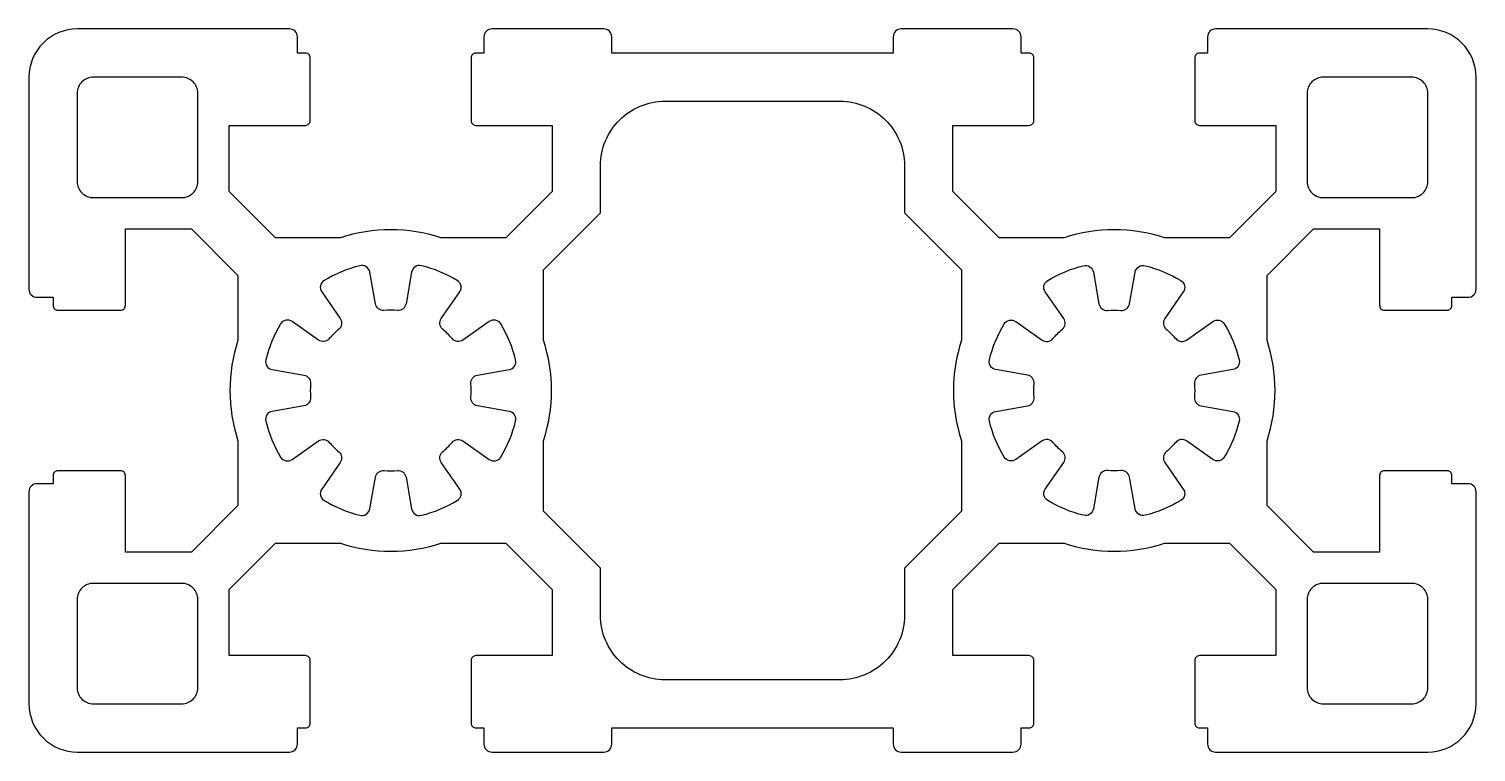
# Model space of a CAD drawing. Header units: millimetres. Extents: x -22.5 to 67.5, y -22.5 to 22.5.
import ezdxf

# ---------------------------------------------------------------- set-up
doc = ezdxf.new("R2010")
doc.units = ezdxf.units.MM
doc.layers.get('0').update_dxf_attribs({"linetype": 'CONTINUOUS'})

msp = doc.modelspace()

# ---------------------------------------------------------------- linework, layer by layer
for points in [[(6.3, 22.5, 0.414214), (5.8, 22), (5.8, 21), (5.3, 21, 0.414214), (5, 20.7), (5, 16.8, 0.414214), (5.3, 16.5), (10.05, 16.5), (10.05, 12.393), (7.157, 9.5), (3.123, 9.5, 0.160151), (-3.123, 9.5), (-7.157, 9.5), (-10.05, 12.393), (-10.05, 16.5), (-5.3, 16.5, 0.414214), (-5, 16.8), (-5, 20.7, 0.414214), (-5.3, 21), (-5.8, 21), (-5.8, 22, 0.414214), (-6.3, 22.5), (-19.5, 22.5, 0.414214), (-22.5, 19.5), (-22.5, 6.3, 0.414214), (-22, 5.8), (-21, 5.8), (-21, 5.3, 0.414214), (-20.7, 5), (-16.8, 5, 0.414214), (-16.5, 5.3), (-16.5, 10.05), (-12.393, 10.05), (-9.5, 7.157), (-9.5, 3.123, 0.160151), (-9.5, -3.123), (-9.5, -7.157), (-12.393, -10.05), (-16.5, -10.05), (-16.5, -5.3, 0.414214), (-16.8, -5), (-20.7, -5, 0.414214), (-21, -5.3), (-21, -5.8), (-22, -5.8, 0.414214), (-22.5, -6.3), (-22.5, -19.5, 0.414214), (-19.5, -22.5), (-6.3, -22.5, 0.414214), (-5.8, -22), (-5.8, -21), (-5.3, -21, 0.414214), (-5, -20.7), (-5, -16.8, 0.414214), (-5.3, -16.5), (-10.05, -16.5), (-10.05, -12.393), (-7.157, -9.5), (-3.123, -9.5, 0.160151), (3.123, -9.5), (7.157, -9.5), (10.05, -12.393), (10.05, -16.5), (5.3, -16.5, 0.414214), (5, -16.8), (5, -20.7, 0.414214), (5.3, -21), (5.8, -21), (5.8, -22, 0.414214), (6.3, -22.5), (13.25, -22.5, 0.414214), (13.75, -22), (13.75, -21), (31.25, -21), (31.25, -22, 0.414214), (31.75, -22.5), (38.7, -22.5, 0.414214), (39.2, -22), (39.2, -21), (39.7, -21, 0.414214), (40, -20.7), (40, -16.8, 0.414214), (39.7, -16.5), (34.95, -16.5), (34.95, -12.393), (37.843, -9.5), (41.877, -9.5, 0.160151), (48.123, -9.5), (52.157, -9.5), (55.05, -12.393), (55.05, -16.5), (50.3, -16.5, 0.414214), (50, -16.8), (50, -20.7, 0.414214), (50.3, -21), (50.8, -21), (50.8, -22, 0.414214), (51.3, -22.5), (64.5, -22.5, 0.414214), (67.5, -19.5), (67.5, -6.3, 0.414214), (67, -5.8), (66, -5.8), (66, -5.3, 0.414214), (65.7, -5), (61.8, -5, 0.414214), (61.5, -5.3), (61.5, -10.05), (57.393, -10.05), (54.5, -7.157), (54.5, -3.123, 0.160151), (54.5, 3.123), (54.5, 7.157), (57.393, 10.05), (61.5, 10.05), (61.5, 5.3, 0.414214), (61.8, 5), (65.7, 5, 0.414214), (66, 5.3), (66, 5.8), (67, 5.8, 0.414214), (67.5, 6.3), (67.5, 19.5, 0.414214), (64.5, 22.5), (51.3, 22.5, 0.414214), (50.8, 22), (50.8, 21), (50.3, 21, 0.414214), (50, 20.7), (50, 16.8, 0.414214), (50.3, 16.5), (55.05, 16.5), (55.05, 12.393), (52.157, 9.5), (48.123, 9.5, 0.160151), (41.877, 9.5), (37.843, 9.5), (34.95, 12.393), (34.95, 16.5), (39.7, 16.5, 0.414214), (40, 16.8), (40, 20.7, 0.414214), (39.7, 21), (39.2, 21), (39.2, 22, 0.414214), (38.7, 22.5), (31.75, 22.5, 0.414214), (31.25, 22), (31.25, 21), (13.75, 21), (13.75, 22, 0.414214), (13.25, 22.5)], [(6.3, 22.5, 0.414214), (5.8, 22), (5.8, 21), (5.3, 21, 0.414214), (5, 20.7), (5, 16.8, 0.414214), (5.3, 16.5), (10.05, 16.5), (10.05, 12.393), (7.157, 9.5), (3.123, 9.5, 0.160151), (-3.123, 9.5), (-7.157, 9.5), (-10.05, 12.393), (-10.05, 16.5), (-5.3, 16.5, 0.414214), (-5, 16.8), (-5, 20.7, 0.414214), (-5.3, 21), (-5.8, 21), (-5.8, 22, 0.414214), (-6.3, 22.5), (-19.5, 22.5, 0.414214), (-22.5, 19.5), (-22.5, 6.3, 0.414214), (-22, 5.8), (-21, 5.8), (-21, 5.3, 0.414214), (-20.7, 5), (-16.8, 5, 0.414214), (-16.5, 5.3), (-16.5, 10.05), (-12.393, 10.05), (-9.5, 7.157), (-9.5, 3.123, 0.160151), (-9.5, -3.123), (-9.5, -7.157), (-12.393, -10.05), (-16.5, -10.05), (-16.5, -5.3, 0.414214), (-16.8, -5), (-20.7, -5, 0.414214), (-21, -5.3), (-21, -5.8), (-22, -5.8, 0.414214), (-22.5, -6.3), (-22.5, -19.5, 0.414214), (-19.5, -22.5), (-6.3, -22.5, 0.414214), (-5.8, -22), (-5.8, -21), (-5.3, -21, 0.414214), (-5, -20.7), (-5, -16.8, 0.414214), (-5.3, -16.5), (-10.05, -16.5), (-10.05, -12.393), (-7.157, -9.5), (-3.123, -9.5, 0.160151), (3.123, -9.5), (7.157, -9.5), (10.05, -12.393), (10.05, -16.5), (5.3, -16.5, 0.414214), (5, -16.8), (5, -20.7, 0.414214), (5.3, -21), (5.8, -21), (5.8, -22, 0.414214), (6.3, -22.5), (13.25, -22.5, 0.414214), (13.75, -22), (13.75, -21), (31.25, -21), (31.25, -22, 0.414214), (31.75, -22.5), (38.7, -22.5, 0.414214), (39.2, -22), (39.2, -21), (39.7, -21, 0.414214), (40, -20.7), (40, -16.8, 0.414214), (39.7, -16.5), (34.95, -16.5), (34.95, -12.393), (37.843, -9.5), (41.877, -9.5, 0.160151), (48.123, -9.5), (52.157, -9.5), (55.05, -12.393), (55.05, -16.5), (50.3, -16.5, 0.414214), (50, -16.8), (50, -20.7, 0.414214), (50.3, -21), (50.8, -21), (50.8, -22, 0.414214), (51.3, -22.5), (64.5, -22.5, 0.414214), (67.5, -19.5), (67.5, -6.3, 0.414214), (67, -5.8), (66, -5.8), (66, -5.3, 0.414214), (65.7, -5), (61.8, -5, 0.414214), (61.5, -5.3), (61.5, -10.05), (57.393, -10.05), (54.5, -7.157), (54.5, -3.123, 0.160151), (54.5, 3.123), (54.5, 7.157), (57.393, 10.05), (61.5, 10.05), (61.5, 5.3, 0.414214), (61.8, 5), (65.7, 5, 0.414214), (66, 5.3), (66, 5.8), (67, 5.8, 0.414214), (67.5, 6.3), (67.5, 19.5, 0.414214), (64.5, 22.5), (51.3, 22.5, 0.414214), (50.8, 22), (50.8, 21), (50.3, 21, 0.414214), (50, 20.7), (50, 16.8, 0.414214), (50.3, 16.5), (55.05, 16.5), (55.05, 12.393), (52.157, 9.5), (48.123, 9.5, 0.160151), (41.877, 9.5), (37.843, 9.5), (34.95, 12.393), (34.95, 16.5), (39.7, 16.5, 0.414214), (40, 16.8), (40, 20.7, 0.414214), (39.7, 21), (39.2, 21), (39.2, 22, 0.414214), (38.7, 22.5), (31.75, 22.5, 0.414214), (31.25, 22), (31.25, 21), (13.75, 21), (13.75, 22, 0.414214), (13.25, 22.5)], [(-12, 18.5, 0.414214), (-13, 19.5), (-18.5, 19.5, 0.414214), (-19.5, 18.5), (-19.5, 13, 0.414214), (-18.5, 12), (-13, 12, 0.414214), (-12, 13)], [(-12, 18.5, 0.414214), (-13, 19.5), (-18.5, 19.5, 0.414214), (-19.5, 18.5), (-19.5, 13, 0.414214), (-18.5, 12), (-13, 12, 0.414214), (-12, 13)], [(58, 19.5, 0.414214), (57, 18.5), (57, 13, 0.414214), (58, 12), (63.5, 12, 0.414214), (64.5, 13), (64.5, 18.5, 0.414214), (63.5, 19.5)], [(58, 19.5, 0.414214), (57, 18.5), (57, 13, 0.414214), (58, 12), (63.5, 12, 0.414214), (64.5, 13), (64.5, 18.5, 0.414214), (63.5, 19.5)], [(35.5, 3.122, 0.160128), (35.5, -3.123), (35.5, -7.507), (31.95, -11.057), (31.95, -14, -0.414214), (27.95, -18), (17.05, -18, -0.414222), (13.05, -14), (13.05, -11.057), (9.5, -7.507), (9.5, -3.123, 0.160128), (9.5, 3.122), (9.5, 7.507), (13.05, 11.057), (13.05, 14, -0.414214), (17.05, 18), (27.95, 18, -0.414214), (31.95, 14), (31.95, 11.057), (35.5, 7.507)], [(35.5, 3.122, 0.160128), (35.5, -3.123), (35.5, -7.507), (31.95, -11.057), (31.95, -14, -0.414214), (27.95, -18), (17.05, -18, -0.414222), (13.05, -14), (13.05, -11.057), (9.5, -7.507), (9.5, -3.123, 0.160128), (9.5, 3.122), (9.5, 7.507), (13.05, 11.057), (13.05, 14, -0.414214), (17.05, 18), (27.95, 18, -0.414214), (31.95, 14), (31.95, 11.057), (35.5, 7.507)], [(7.768, 1.911, 0.07587), (6.845, 4.142, 0.433892), (6.13, 4.292), (4.487, 3.142, -0.387794), (3.818, 3.228, 0.041773), (3.228, 3.818, -0.387794), (3.142, 4.487), (4.292, 6.13, 0.433892), (4.142, 6.845, 0.07587), (1.911, 7.768, 0.433892), (1.299, 7.37), (0.951, 5.394, -0.387794), (0.417, 4.983, 0.041773), (-0.417, 4.983, -0.387794), (-0.951, 5.394), (-1.299, 7.37, 0.433892), (-1.911, 7.768, 0.07587), (-4.142, 6.845, 0.433892), (-4.292, 6.13), (-3.142, 4.487, -0.387794), (-3.228, 3.818, 0.041772), (-3.818, 3.228, -0.387794), (-4.487, 3.142), (-6.13, 4.292, 0.433892), (-6.845, 4.142, 0.075872), (-7.768, 1.911, 0.433892), (-7.37, 1.299), (-5.394, 0.951, -0.387794), (-4.983, 0.417, 0.041773), (-4.983, -0.417, -0.387794), (-5.394, -0.951), (-7.37, -1.299, 0.433892), (-7.768, -1.911, 0.07587), (-6.845, -4.142, 0.433892), (-6.13, -4.292), (-4.487, -3.142, -0.387794), (-3.818, -3.228, 0.041773), (-3.228, -3.818, -0.387794), (-3.142, -4.487), (-4.292, -6.13, 0.433892), (-4.142, -6.845, 0.07587), (-1.911, -7.768, 0.433892), (-1.299, -7.37), (-0.951, -5.394, -0.387794), (-0.417, -4.983, 0.041773), (0.417, -4.983, -0.387794), (0.951, -5.394), (1.299, -7.37, 0.433892), (1.911, -7.768, 0.07587), (4.142, -6.845, 0.433892), (4.292, -6.13), (3.142, -4.487, -0.387794), (3.228, -3.818, 0.041773), (3.818, -3.228, -0.387794), (4.487, -3.142), (6.13, -4.292, 0.433892), (6.845, -4.142, 0.07587), (7.768, -1.911, 0.433892), (7.37, -1.299), (5.394, -0.951, -0.387794), (4.983, -0.417, 0.041773), (4.983, 0.417, -0.387794), (5.394, 0.951), (7.37, 1.299, 0.433892)], [(7.768, 1.911, 0.07587), (6.845, 4.142, 0.433892), (6.13, 4.292), (4.487, 3.142, -0.387794), (3.818, 3.228, 0.041773), (3.228, 3.818, -0.387794), (3.142, 4.487), (4.292, 6.13, 0.433892), (4.142, 6.845, 0.07587), (1.911, 7.768, 0.433892), (1.299, 7.37), (0.951, 5.394, -0.387794), (0.417, 4.983, 0.041773), (-0.417, 4.983, -0.387794), (-0.951, 5.394), (-1.299, 7.37, 0.433892), (-1.911, 7.768, 0.07587), (-4.142, 6.845, 0.433892), (-4.292, 6.13), (-3.142, 4.487, -0.387794), (-3.228, 3.818, 0.041772), (-3.818, 3.228, -0.387794), (-4.487, 3.142), (-6.13, 4.292, 0.433892), (-6.845, 4.142, 0.075872), (-7.768, 1.911, 0.433892), (-7.37, 1.299), (-5.394, 0.951, -0.387794), (-4.983, 0.417, 0.041773), (-4.983, -0.417, -0.387794), (-5.394, -0.951), (-7.37, -1.299, 0.433892), (-7.768, -1.911, 0.07587), (-6.845, -4.142, 0.433892), (-6.13, -4.292), (-4.487, -3.142, -0.387794), (-3.818, -3.228, 0.041773), (-3.228, -3.818, -0.387794), (-3.142, -4.487), (-4.292, -6.13, 0.433892), (-4.142, -6.845, 0.07587), (-1.911, -7.768, 0.433892), (-1.299, -7.37), (-0.951, -5.394, -0.387794), (-0.417, -4.983, 0.041773), (0.417, -4.983, -0.387794), (0.951, -5.394), (1.299, -7.37, 0.433892), (1.911, -7.768, 0.07587), (4.142, -6.845, 0.433892), (4.292, -6.13), (3.142, -4.487, -0.387794), (3.228, -3.818, 0.041773), (3.818, -3.228, -0.387794), (4.487, -3.142), (6.13, -4.292, 0.433892), (6.845, -4.142, 0.07587), (7.768, -1.911, 0.433892), (7.37, -1.299), (5.394, -0.951, -0.387794), (4.983, -0.417, 0.041773), (4.983, 0.417, -0.387794), (5.394, 0.951), (7.37, 1.299, 0.433892)], [(40.017, 0.417, 0.387794), (39.606, 0.951), (37.63, 1.299, -0.433892), (37.232, 1.911, -0.07587), (38.155, 4.142, -0.433892), (38.87, 4.292), (40.513, 3.142, 0.387794), (41.182, 3.228, -0.041773), (41.772, 3.818, 0.387794), (41.858, 4.487), (40.708, 6.13, -0.433892), (40.858, 6.845, -0.07587), (43.089, 7.768, -0.433892), (43.701, 7.37), (44.049, 5.394, 0.387794), (44.583, 4.983, -0.041773), (45.417, 4.983, 0.387794), (45.951, 5.394), (46.299, 7.37, -0.433892), (46.911, 7.768, -0.07587), (49.141, 6.845, -0.433892), (49.292, 6.13), (48.142, 4.487, 0.387794), (48.228, 3.818, -0.041772), (48.818, 3.228, 0.387794), (49.487, 3.142), (51.13, 4.292, -0.433892), (51.844, 4.142, -0.075872), (52.768, 1.911, -0.433892), (52.37, 1.299), (50.394, 0.951, 0.387794), (49.983, 0.417, -0.041773), (49.983, -0.417, 0.387794), (50.394, -0.951), (52.37, -1.299, -0.433892), (52.768, -1.911, -0.07587), (51.844, -4.142, -0.433892), (51.13, -4.292), (49.487, -3.142, 0.387794), (48.818, -3.228, -0.041773), (48.228, -3.818, 0.387794), (48.142, -4.487), (49.292, -6.13, -0.433892), (49.141, -6.845, -0.07587), (46.911, -7.768, -0.433892), (46.299, -7.37), (45.951, -5.394, 0.387794), (45.417, -4.983, -0.041773), (44.583, -4.983, 0.387794), (44.049, -5.394), (43.701, -7.37, -0.433892), (43.089, -7.768, -0.07587), (40.858, -6.845, -0.433892), (40.708, -6.13), (41.858, -4.487, 0.387794), (41.772, -3.818, -0.041773), (41.182, -3.228, 0.387794), (40.513, -3.142), (38.87, -4.292, -0.433892), (38.155, -4.142, -0.07587), (37.232, -1.911, -0.433892), (37.63, -1.299), (39.606, -0.951, 0.387794), (40.017, -0.417, -0.041773)], [(40.017, 0.417, 0.387794), (39.606, 0.951), (37.63, 1.299, -0.433892), (37.232, 1.911, -0.07587), (38.155, 4.142, -0.433892), (38.87, 4.292), (40.513, 3.142, 0.387794), (41.182, 3.228, -0.041773), (41.772, 3.818, 0.387794), (41.858, 4.487), (40.708, 6.13, -0.433892), (40.858, 6.845, -0.07587), (43.089, 7.768, -0.433892), (43.701, 7.37), (44.049, 5.394, 0.387794), (44.583, 4.983, -0.041773), (45.417, 4.983, 0.387794), (45.951, 5.394), (46.299, 7.37, -0.433892), (46.911, 7.768, -0.07587), (49.141, 6.845, -0.433892), (49.292, 6.13), (48.142, 4.487, 0.387794), (48.228, 3.818, -0.041772), (48.818, 3.228, 0.387794), (49.487, 3.142), (51.13, 4.292, -0.433892), (51.844, 4.142, -0.075872), (52.768, 1.911, -0.433892), (52.37, 1.299), (50.394, 0.951, 0.387794), (49.983, 0.417, -0.041773), (49.983, -0.417, 0.387794), (50.394, -0.951), (52.37, -1.299, -0.433892), (52.768, -1.911, -0.07587), (51.844, -4.142, -0.433892), (51.13, -4.292), (49.487, -3.142, 0.387794), (48.818, -3.228, -0.041773), (48.228, -3.818, 0.387794), (48.142, -4.487), (49.292, -6.13, -0.433892), (49.141, -6.845, -0.07587), (46.911, -7.768, -0.433892), (46.299, -7.37), (45.951, -5.394, 0.387794), (45.417, -4.983, -0.041773), (44.583, -4.983, 0.387794), (44.049, -5.394), (43.701, -7.37, -0.433892), (43.089, -7.768, -0.07587), (40.858, -6.845, -0.433892), (40.708, -6.13), (41.858, -4.487, 0.387794), (41.772, -3.818, -0.041773), (41.182, -3.228, 0.387794), (40.513, -3.142), (38.87, -4.292, -0.433892), (38.155, -4.142, -0.07587), (37.232, -1.911, -0.433892), (37.63, -1.299), (39.606, -0.951, 0.387794), (40.017, -0.417, -0.041773)], [(-13, -19.5, 0.414214), (-12, -18.5), (-12, -13, 0.414214), (-13, -12), (-18.5, -12, 0.414214), (-19.5, -13), (-19.5, -18.5, 0.414214), (-18.5, -19.5)], [(-13, -19.5, 0.414214), (-12, -18.5), (-12, -13, 0.414214), (-13, -12), (-18.5, -12, 0.414214), (-19.5, -13), (-19.5, -18.5, 0.414214), (-18.5, -19.5)], [(57, -18.5, 0.414214), (58, -19.5), (63.5, -19.5, 0.414214), (64.5, -18.5), (64.5, -13, 0.414214), (63.5, -12), (58, -12, 0.414214), (57, -13)], [(57, -18.5, 0.414214), (58, -19.5), (63.5, -19.5, 0.414214), (64.5, -18.5), (64.5, -13, 0.414214), (63.5, -12), (58, -12, 0.414214), (57, -13)]]:
    msp.add_lwpolyline(points, format="xyb", close=True)

doc.saveas('drawing.dxf')
